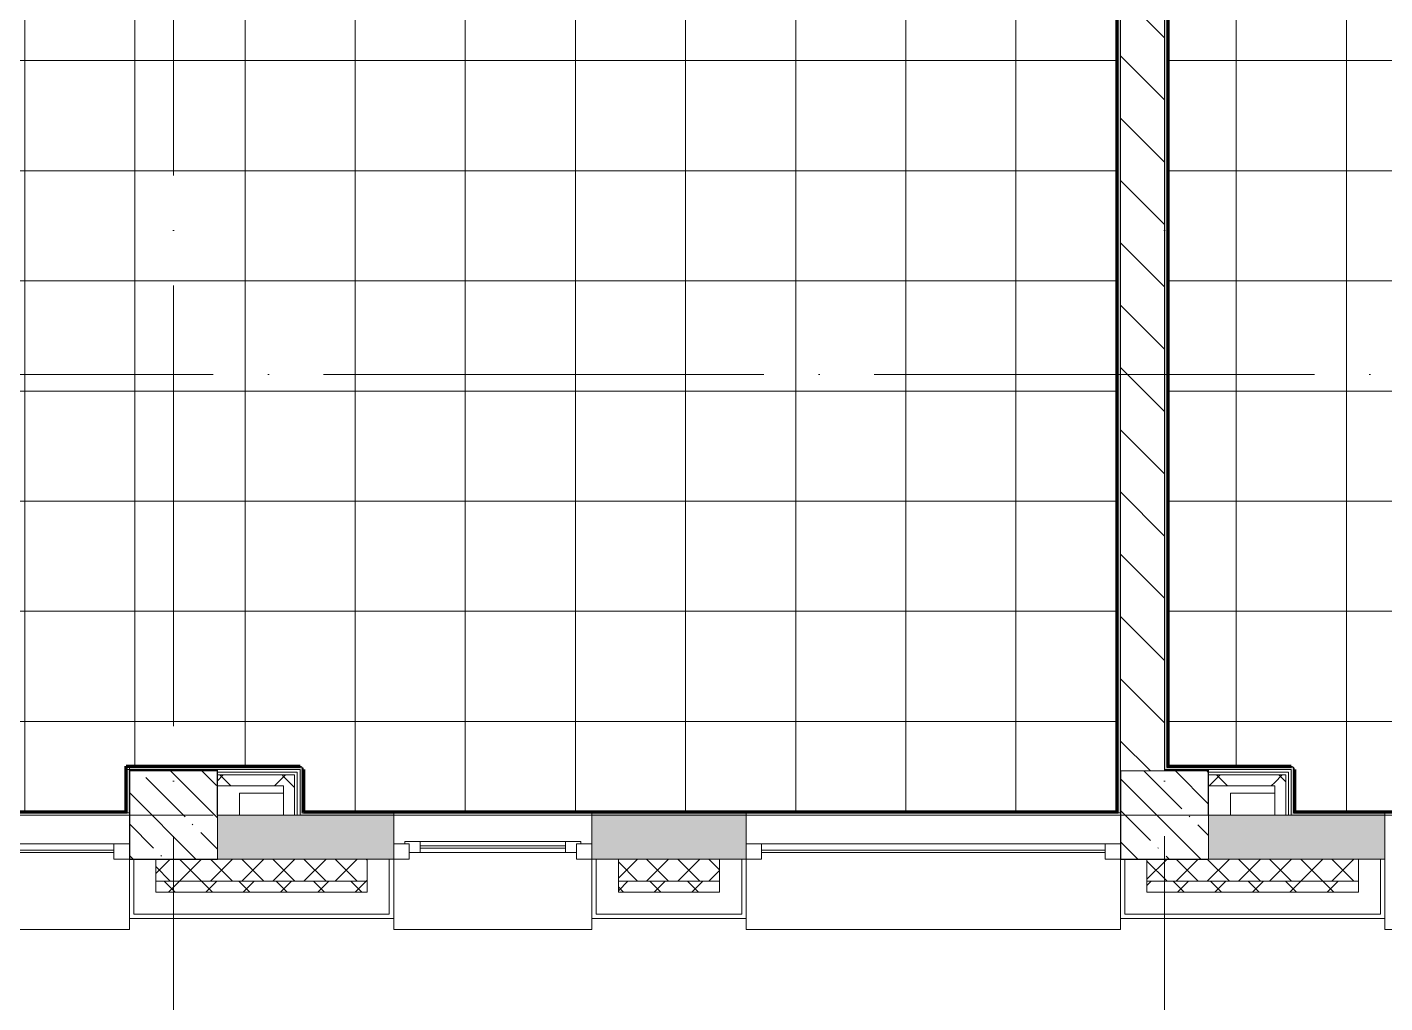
# Model space of a CAD drawing. Header units: millimetres. Extents: x 97 to 215964, y -4577 to 60645.
# Drawn here: x 71384 to 77548, y 42672 to 47102 of the extents above; entities that cross this region are included whole.
import ezdxf

# ---------------------------------------------------------------- set-up
doc = ezdxf.new("R2010")
doc.units = ezdxf.units.MM
doc.linetypes.add('ADSK_Линия сетки', pattern=[2500, 2000, -250, 0, -250])
for name, color, linetype, lineweight in [('A-FLOR-____-OTLN', 192, 'Continuous', 9), ('A-FLOR-____-PATT', 8, 'Continuous', 9), ('A-GLAZ-____-MCUT', 151, 'Continuous', 9), ('A-GLAZ-____-OTLN', 151, 'Continuous', 9), ('A-WALL-____-MCUT', 113, 'Continuous', 9), ('A-WALL-____-PATT', 111, 'Continuous', 9), ('A-WALL-FNSH-MCUT', 113, 'Continuous', 9), ('I-WALL-____-OTLN', 2, 'Continuous', 9), ('S-COLS-____-MCUT', 52, 'Continuous', 9), ('S-COLS-____-OTLN', 52, 'Continuous', 9), ('S-GRID-____-OTLN', 1, 'Continuous', 9)]:
    doc.layers.add(name, color=color, linetype=linetype, lineweight=lineweight)
pattern_1 = [(135, (0, 0), (-142.5612, -142.5612), []), (135, (142.56, 0), (-142.5612, -142.5612), [252.016, -50.403, 3.353, -47.05])]
pattern_2 = [(45, (0, 0), (-141.42136, 141.42136), []), (135, (0, 0), (-141.42136, -141.42136), [])]
pattern_3 = [(270, (81372.87, 47450), (500, 3e-14), []), (0, (81372.87, 47450), (0, 500), [])]

# ---------------------------------------------------------------- blocks, each defined once
blk = doc.blocks.new('Окно_СКБ_2Ст1 - Окно_СКБ_2Ст_3300_ОК1-V17-О_АИ_ПП_8_400_Целиком')
at = {"layer": 'A-GLAZ-____-MCUT', "color": 90}
for p, q in [((-1650, -195), (-1650, -125)), ((-1650, -125), (-1580, -125)), ((-1580, -125), (-1580, -195)), ((750, -195), (750, -125)), ((750, -125), (820, -125)), ((820, -125), (820, -195)), ((1580, -155), (820, -155)), ((820, -155), (820, -195)), ((870, -205), (870, -155)), ((1530, -205), (1530, -155)), ((1580, -195), (1580, -125)), ((1580, -125), (1650, -125)), ((1580, -195), (1580, -155)), ((1650, -125), (1650, -195)), ((-1580, -195), (-1650, -195)), ((820, -195), (750, -195)), ((820, -195), (800, -195)), ((800, -195), (800, -205)), ((800, -205), (1600, -205)), ((1600, -205), (800, -205)), ((1650, -195), (1580, -195)), ((1600, -195), (1580, -195)), ((1600, -205), (1600, -195))]:
    blk.add_line(p, q, dxfattribs=at)
at = {"layer": 'A-GLAZ-____-MCUT', "color": 10, "lineweight": 5}
for p, q in [((750, -155), (-1580, -155)), ((750, -165), (-1580, -165)), ((870, -175), (1530, -175)), ((1530, -185), (870, -185))]:
    blk.add_line(p, q, dxfattribs=at)
at = {"layer": 'A-GLAZ-____-OTLN', "color": 10, "lineweight": 5}
for p, q in [((-1650, -195), (800, -195)), ((1600, -195), (1650, -195))]:
    blk.add_line(p, q, dxfattribs=at)
blk = doc.blocks.new('Окно_СКБ_1Ст1 - 120_Окно_СКБ_1Ст_900_ОК3л-29018700-О_АИ_ПП_8_400_Целиком')
at = {"layer": 'A-GLAZ-____-MCUT', "color": 90}
for p, q in [((-450, -195), (-450, -125)), ((-450, -125), (-380, -125)), ((-380, -125), (-380, -195)), ((380, -155), (-380, -155)), ((-380, -155), (-380, -195)), ((-330, -205), (-330, -155)), ((330, -205), (330, -155)), ((380, -195), (380, -125)), ((380, -125), (450, -125)), ((380, -195), (380, -155)), ((450, -125), (450, -195)), ((-380, -195), (-450, -195)), ((-380, -195), (-400, -195)), ((-400, -195), (-400, -205)), ((-400, -205), (400, -205)), ((400, -205), (-400, -205)), ((450, -195), (380, -195)), ((400, -195), (380, -195)), ((400, -205), (400, -195))]:
    blk.add_line(p, q, dxfattribs=at)
at = {"layer": 'A-GLAZ-____-MCUT', "color": 10, "lineweight": 5}
for p, q in [((-330, -175), (330, -175)), ((330, -185), (-330, -185))]:
    blk.add_line(p, q, dxfattribs=at)
at = {"layer": 'A-GLAZ-____-OTLN', "color": 10, "lineweight": 5}
for p, q in [((-450, -195), (-400, -195)), ((400, -195), (450, -195))]:
    blk.add_line(p, q, dxfattribs=at)
blk = doc.blocks.new('Окно_СКБ_1Ст1 - 120_Окно_СКБ_1Ст_1700_ОК19Л-V19-О_АИ_ПП_8_400_Целиком')
at = {"layer": 'A-GLAZ-____-MCUT', "color": 90}
for p, q in [((-850, -195), (-850, -125)), ((-850, -125), (-780, -125)), ((-780, -125), (-780, -195)), ((780, -195), (780, -125)), ((780, -125), (850, -125)), ((850, -125), (850, -195)), ((-780, -195), (-850, -195)), ((850, -195), (780, -195))]:
    blk.add_line(p, q, dxfattribs=at)
at = {"layer": 'A-GLAZ-____-MCUT', "color": 10, "lineweight": 5}
for p, q in [((780, -155), (-780, -155)), ((780, -165), (-780, -165))]:
    blk.add_line(p, q, dxfattribs=at)
at = {"layer": 'A-GLAZ-____-OTLN', "color": 10, "lineweight": 5}
blk.add_line((-850, -195), (850, -195), dxfattribs=at)
blk = doc.blocks.new('WNW_Отлив1 - Отлив_металлический 2-28598290-О_АИ_ПП_8_400_Целиком')
at = {"layer": 'A-GLAZ-____-OTLN', "color": 10, "lineweight": 5}
for p, q in [((1650, 320), (-1650, 320)), ((-1650, 320), (-1650, 270)), ((1650, 270), (1650, 320))]:
    blk.add_line(p, q, dxfattribs=at)
blk = doc.blocks.new('WNW_Отлив1 - Отлив_металлический 2-28596055-О_АИ_ПП_8_400_Целиком')
at = {"layer": 'A-GLAZ-____-OTLN', "color": 10, "lineweight": 5}
for p, q in [((450, 320), (-450, 320)), ((-450, 320), (-450, 270)), ((450, 270), (450, 320))]:
    blk.add_line(p, q, dxfattribs=at)
blk = doc.blocks.new('WNW_Отлив1 - Отлив_металлический 2-28595994-О_АИ_ПП_8_400_Целиком')
at = {"layer": 'A-GLAZ-____-OTLN', "color": 10, "lineweight": 5}
for p, q in [((850, 320), (-850, 320)), ((-850, 320), (-850, 270)), ((850, 270), (850, 320))]:
    blk.add_line(p, q, dxfattribs=at)
blk = doc.blocks.new('0083_СОШ675_АР_R22_rvt-1-О_АИ_ПП_8_400_Целиком')
at = {"layer": 'A-WALL-____-PATT', "lineweight": 5}
h = blk.add_hatch(dxfattribs=at)
h.set_pattern_fill('FP_10', color=10, style=0, pattern_type=2)
h.set_pattern_definition([(135, (0, 0), (-141.42136, -141.42136), [])])
h.paths.add_polyline_path([(17750, 43725), (17750, 50775), (17550, 50775), (17550, 43725), (17715.3, 43725)])
h = blk.add_hatch(dxfattribs=at)
h.set_pattern_fill('FP_17', color=252, style=0, pattern_type=2)
h.set_pattern_definition(pattern_2)
h.paths.add_polyline_path([(13750, 43657), (13750, 43707), (13450, 43707), (13450, 43657)])
h = blk.add_hatch(dxfattribs=at)
h.set_pattern_fill('FP_17', color=252, style=0, pattern_type=2)
h.set_pattern_definition(pattern_2)
h.paths.add_polyline_path([(13750, 43525), (13800, 43525), (13800, 43707), (13750, 43707), (13750, 43602.8)])
h = blk.add_hatch(dxfattribs=at)
h.set_pattern_fill('FP_17', color=252, style=0, pattern_type=2)
h.set_pattern_definition(pattern_2)
h.paths.add_polyline_path([(18250, 43657), (18250, 43707), (17950, 43707), (17950, 43657)])
h = blk.add_hatch(dxfattribs=at)
h.set_pattern_fill('FP_17', color=252, style=0, pattern_type=2)
h.set_pattern_definition(pattern_2)
h.paths.add_polyline_path([(18250, 43525), (18300, 43525), (18300, 43707), (18250, 43707), (18250, 43602.8)])
h = blk.add_hatch(dxfattribs=at)
h.set_pattern_fill('FP_69', color=10, style=0, pattern_type=2)
h.set_pattern_definition([(50, (0, 0), (364.3679, -31.8783), [38.1, -419.1]), (355, (0, 0), (-70.4859, 382.1133), [30.48, -335.28]), (100.451, (30.36, -2.66), (293.885, 350.2334), [32.38, -356.18]), (46.184, (0, 101.6), (542.1585, -84.0858), [57.15, -628.65]), (96.636, (45.2, 94.6), (474.805, 494.8554), [48.57, -534.27]), (351.184, (0, 101.6), (474.8102, 494.85), [45.72, -502.92]), (21, (50.8, 76.2), (303.2285, -204.5305), [38.1, -419.1]), (326, (50.8, 76.2), (123.6039, 368.376), [30.48, -335.28]), (71.451, (76.07, 59.16), (426.8341, 163.8427), [32.38, -356.18]), (37.5, (0, 0), (6.17665, 169.11015), [16.764, -314.452, 16.764, -323.596, -336.55]), (37.5, (0, 0), (6.17665, 169.11015), [-671.576, 16.764, -319.786]), (7.5, (0, 0), (133.63888, 200.3615), [16.764, -177.292, 16.764, -306.832, -128.27]), (7.5, (0, 0), (133.63888, 200.3615), [-517.652, 16.764, -111.506]), (327.5, (-113.28, 0), (271.18182, -11.45836), [16.764, -110.236, 16.764, -379.476, -525.78]), (327.5, (-113.28, 0), (271.18182, -11.45836), [-523.24, 16.764, -509.016]), (317.5, (-164.08, 0), (296.2585, 50.85285), [16.764, -148.336, 16.764, -246.38, -373.38]), (317.5, (-164.08, 0), (296.2585, 50.85285), [-428.244, 16.764, -356.616])])
h.paths.add_polyline_path([(69050, 43325), (69050, 43525), (67050, 43525), (67050, 43325), (69030, 43325)])
h.paths.add_polyline_path([(64770, 43325), (65350, 43325), (65350, 43525), (64650, 43525), (64650, 43325), (64670, 43325)])
h.paths.add_polyline_path([(62670, 43325), (63350, 43325), (63350, 43525), (62550, 43525), (62550, 43325), (62570, 43325)])
h.paths.add_polyline_path([(58070, 43325), (58850, 43325), (58850, 43525), (58050, 43525), (58050, 43325)])
h.paths.add_polyline_path([(54350, 43325), (54350, 43525), (53550, 43525), (53550, 43325), (54190.3, 43325)])
h.paths.add_polyline_path([(51850, 43325), (51850, 43525), (51150, 43525), (51150, 43325), (51830, 43325)])
h.paths.add_polyline_path([(49850, 43325), (49850, 43525), (49050, 43525), (49050, 43325), (49788.2, 43325)])
h.paths.add_polyline_path([(45350, 43325), (45350, 43525), (44550, 43525), (44550, 43325), (44757.1, 43325)])
h.paths.add_polyline_path([(40355, 43325), (40850, 43325), (40850, 43525), (40050, 43525), (40050, 43325), (40170, 43325)])
h.paths.add_polyline_path([(36630, 43325), (36750, 43325), (36750, 43525), (36350, 43525), (36350, 43325), (36581.7, 43325)])
h.paths.add_polyline_path([(35950, 43325), (35950, 43525), (35550, 43525), (35550, 43325), (35670, 43325)])
h.paths.add_polyline_path([(33850, 43325), (33850, 43525), (33150, 43525), (33150, 43325), (33830, 43325)])
h.paths.add_polyline_path([(32230, 43325), (32250, 43325), (32250, 43525), (31450, 43525), (31450, 43325), (32179.5, 43325)])
h.paths.add_polyline_path([(27630, 43325), (27750, 43325), (27750, 43525), (26950, 43525), (26950, 43325), (27148.5, 43325)])
h.paths.add_polyline_path([(23250, 43325), (23250, 43525), (22450, 43525), (22450, 43325), (23230, 43325)])
h.paths.add_polyline_path([(18730, 43325), (18750, 43325), (18750, 43525), (17950, 43525), (17950, 43325), (18630, 43325)])
h.paths.add_polyline_path([(15730, 43325), (15850, 43325), (15850, 43525), (15150, 43525), (15150, 43325), (15270, 43325)])
h.paths.add_polyline_path([(14130, 43325), (14250, 43325), (14250, 43525), (13450, 43525), (13450, 43325), (13942, 43325)])
h.paths.add_polyline_path([(9750, 43325), (9750, 43525), (8950, 43525), (8950, 43325), (9730, 43325)])
h.paths.add_polyline_path([(5137.7, 43325), (5250, 43325), (5250, 43525), (4450, 43525), (4450, 43325), (5130, 43325)])
h.paths.add_polyline_path([(735.5, 43325), (750, 43325), (750, 43525), (200, 43525), (200, 43325), (730, 43325)])
h = blk.add_hatch(dxfattribs=at)
h.set_pattern_fill('FP_16', color=10, style=0, pattern_type=2)
h.set_pattern_definition([(45, (0, 0), (-70.71068, 70.71068), []), (135, (0, 0), (-70.71068, -70.71068), [])])
h.paths.add_polyline_path([(69030, 43225), (69050, 43225), (69050, 43325), (67170, 43325), (67170, 43225), (68654.6, 43225)])
h.paths.add_polyline_path([(63623.5, 43225), (63630, 43225), (63630, 43325), (62670, 43325), (62670, 43225), (62994.6, 43225)])
h.paths.add_polyline_path([(65230, 43225), (65230, 43325), (64770, 43325), (64770, 43225), (64881.3, 43225)])
h.paths.add_polyline_path([(58592.5, 43225), (59130, 43225), (59130, 43325), (58170, 43325), (58170, 43225)])
h.paths.add_polyline_path([(54630, 43225), (54630, 43325), (53670, 43325), (53670, 43225), (54190.3, 43225)])
h.paths.add_polyline_path([(51270, 43225), (51730, 43225), (51730, 43325), (51270, 43325)])
h.paths.add_polyline_path([(49170, 43225), (50130, 43225), (50130, 43325), (49170, 43325)])
h.paths.add_polyline_path([(44670, 43225), (45630, 43225), (45630, 43325), (44670, 43325)])
h.paths.add_polyline_path([(41130, 43225), (41130, 43325), (40170, 43325), (40170, 43225), (40983.8, 43225)])
h.paths.add_polyline_path([(36581.7, 43225), (36630, 43225), (36630, 43325), (35670, 43325), (35670, 43225), (35952.8, 43225)])
h.paths.add_polyline_path([(33270, 43225), (33730, 43225), (33730, 43325), (33270, 43325)])
h.paths.add_polyline_path([(31550.6, 43225), (32130, 43225), (32130, 43325), (31170, 43325), (31170, 43225)])
h.paths.add_polyline_path([(26670, 43225), (27630, 43225), (27630, 43325), (26670, 43325)])
h.paths.add_polyline_path([(23130, 43225), (23130, 43325), (22170, 43325), (22170, 43225), (22746.3, 43225)])
h.paths.add_polyline_path([(18630, 43225), (18630, 43325), (17670, 43325), (17670, 43225), (18344.2, 43225)])
h.paths.add_polyline_path([(15270, 43225), (15730, 43225), (15730, 43325), (15270, 43325)])
h.paths.add_polyline_path([(14130, 43225), (14130, 43325), (13170, 43325), (13170, 43225), (13942, 43225)])
h.paths.add_polyline_path([(9630, 43225), (9630, 43325), (8670, 43325), (8670, 43225), (9539.8, 43225)])
h.paths.add_polyline_path([(4170, 43225), (5130, 43225), (5130, 43325), (4170, 43325)])
h.paths.add_polyline_path([(106.6, 43225), (630, 43225), (630, 43325), (-300, 43325), (-300, 43225)])
h = blk.add_hatch(dxfattribs=at)
h.set_pattern_fill('FP_9', color=10, style=0, pattern_type=2)
h.set_pattern_definition([(135, (0, 0), (-84.85281, -84.85281), []), (225, (0, 0), (84.85281, -84.85281), [])])
h.paths.add_polyline_path([(69050, 43175), (69050, 43225), (67170, 43225), (67170, 43175), (69030, 43175)])
h.paths.add_polyline_path([(64770, 43175), (65230, 43175), (65230, 43225), (64770, 43225)])
h.paths.add_polyline_path([(63630, 43175), (63630, 43225), (62670, 43225), (62670, 43175), (63623.5, 43175)])
h.paths.add_polyline_path([(59130, 43175), (59130, 43225), (58170, 43225), (58170, 43175), (58592.5, 43175)])
h.paths.add_polyline_path([(53670, 43175), (54630, 43175), (54630, 43225), (53670, 43225)])
h.paths.add_polyline_path([(51270, 43175), (51730, 43175), (51730, 43225), (51270, 43225)])
h.paths.add_polyline_path([(50130, 43175), (50130, 43225), (49170, 43225), (49170, 43175), (49788.2, 43175)])
h.paths.add_polyline_path([(45630, 43175), (45630, 43225), (44670, 43225), (44670, 43175), (45386, 43175)])
h.paths.add_polyline_path([(40170, 43175), (41130, 43175), (41130, 43225), (40170, 43225)])
h.paths.add_polyline_path([(35670, 43175), (36630, 43175), (36630, 43225), (35670, 43225)])
h.paths.add_polyline_path([(33437.3, 43175), (33730, 43175), (33730, 43225), (33270, 43225), (33270, 43175)])
h.paths.add_polyline_path([(31550.6, 43175), (32130, 43175), (32130, 43225), (31170, 43225), (31170, 43175)])
h.paths.add_polyline_path([(27630, 43175), (27630, 43225), (26670, 43225), (26670, 43175), (27148.5, 43175)])
h.paths.add_polyline_path([(22746.3, 43175), (23130, 43175), (23130, 43225), (22170, 43225), (22170, 43175)])
h.paths.add_polyline_path([(18344.2, 43175), (18630, 43175), (18630, 43225), (17670, 43225), (17670, 43175), (17715.3, 43175)])
h.paths.add_polyline_path([(15730, 43175), (15730, 43225), (15270, 43225), (15270, 43175)])
h.paths.add_polyline_path([(13313.1, 43175), (14130, 43175), (14130, 43225), (13170, 43225), (13170, 43175)])
h.paths.add_polyline_path([(9539.8, 43175), (9630, 43175), (9630, 43225), (8670, 43225), (8670, 43175), (8911, 43175)])
h.paths.add_polyline_path([(4170, 43175), (5130, 43175), (5130, 43225), (4170, 43225)])
h.paths.add_polyline_path([(-350, 43175), (630, 43175), (630, 43225), (-350, 43225)])
at = {"layer": 'S-COLS-____-OTLN', "lineweight": 5}
h = blk.add_hatch(dxfattribs=at)
h.set_pattern_fill('FP_8', color=256, style=0, pattern_type=2)
h.set_pattern_definition(pattern_1)
h.paths.add_polyline_path([(13050, 43325), (13450, 43325), (13450, 43725), (13050, 43725)])
h = blk.add_hatch(dxfattribs=at)
h.set_pattern_fill('FP_8', color=256, style=0, pattern_type=2)
h.set_pattern_definition(pattern_1)
h.paths.add_polyline_path([(17550, 43325), (17950, 43325), (17950, 43725), (17550, 43725)])
at = {"layer": 'A-FLOR-____-OTLN', "color": 90}
for p, q in [((13550, 43525), (13550, 43625)), ((13550, 43625), (13750, 43625)), ((18050, 43525), (18050, 43625)), ((18050, 43625), (18250, 43625))]:
    blk.add_line(p, q, dxfattribs=at)
at = {"layer": 'A-WALL-____-MCUT', "color": 50, "lineweight": 13}
for p, q in [((17550, 50775), (17550, 43725)), ((17750, 43725), (17750, 50775)), ((13450, 43707), (13450, 43657)), ((13750, 43707), (13450, 43707)), ((13750, 43707), (13800, 43707)), ((13800, 43525), (13800, 43707)), ((17950, 43707), (17950, 43657)), ((18250, 43707), (17950, 43707)), ((18250, 43707), (18300, 43707)), ((18300, 43525), (18300, 43707)), ((13450, 43657), (13750, 43657)), ((13750, 43657), (13750, 43525)), ((17950, 43657), (18250, 43657)), ((18250, 43657), (18250, 43525)), ((14250, 43525), (13450, 43525)), ((13750, 43525), (13800, 43525)), ((14250, 43325), (14250, 43525)), ((15850, 43525), (15150, 43525)), ((15150, 43525), (15150, 43325)), ((15850, 43325), (15850, 43525)), ((18750, 43525), (17950, 43525)), ((18250, 43525), (18300, 43525)), ((18750, 43325), (18750, 43525)), ((14130, 43325), (13450, 43325)), ((13450, 43325), (14130, 43325)), ((14230, 43325), (14130, 43325)), ((14130, 43325), (14230, 43325)), ((14250, 43325), (14230, 43325)), ((14230, 43325), (14250, 43325)), ((15170, 43325), (15150, 43325)), ((15150, 43325), (15170, 43325)), ((15270, 43325), (15170, 43325)), ((15170, 43325), (15270, 43325)), ((15730, 43325), (15270, 43325)), ((15270, 43325), (15730, 43325)), ((15830, 43325), (15730, 43325)), ((15730, 43325), (15830, 43325)), ((15850, 43325), (15830, 43325)), ((15830, 43325), (15850, 43325)), ((18630, 43325), (17950, 43325)), ((17950, 43325), (18630, 43325)), ((18730, 43325), (18630, 43325)), ((18630, 43325), (18730, 43325)), ((18750, 43325), (18730, 43325)), ((18730, 43325), (18750, 43325))]:
    blk.add_line(p, q, dxfattribs=at)
at = {"layer": 'A-WALL-____-MCUT', "color": 10, "lineweight": 5}
for p, q in [((13750, 43719.5), (13450, 43719.5)), ((13750, 43719.5), (13800, 43719.5)), ((13800, 43719.5), (13812.5, 43719.5)), ((13812.5, 43525), (13812.5, 43719.5)), ((17550, 43725), (17750, 43725)), ((18250, 43719.5), (17950, 43719.5)), ((18250, 43719.5), (18300, 43719.5)), ((18300, 43719.5), (18312.5, 43719.5)), ((18312.5, 43525), (18312.5, 43719.5)), ((13450, 43525), (13450, 43325)), ((17950, 43525), (17950, 43325)), ((13070, 43325), (13070, 43075)), ((13170, 43325), (13170, 43225)), ((14130, 43225), (14130, 43325)), ((14230, 43075), (14230, 43325)), ((15170, 43325), (15170, 43075)), ((15270, 43325), (15270, 43225)), ((15730, 43225), (15730, 43325)), ((15830, 43075), (15830, 43325)), ((17570, 43325), (17570, 43075)), ((17670, 43325), (17670, 43225)), ((18630, 43225), (18630, 43325)), ((18730, 43075), (18730, 43325)), ((13170, 43225), (13170, 43175)), ((13170, 43225), (14130, 43225)), ((14130, 43175), (14130, 43225)), ((15270, 43225), (15270, 43175)), ((15270, 43225), (15730, 43225)), ((15730, 43175), (15730, 43225)), ((17670, 43225), (17670, 43175)), ((17670, 43225), (18630, 43225)), ((18630, 43175), (18630, 43225)), ((13170, 43175), (14130, 43175)), ((15270, 43175), (15730, 43175)), ((17670, 43175), (18630, 43175)), ((13070, 43075), (14230, 43075)), ((15170, 43075), (15830, 43075)), ((17570, 43075), (18730, 43075))]:
    blk.add_line(p, q, dxfattribs=at)
at = {"layer": 'A-WALL-____-MCUT', "color": 90}
for p, q in [((13450, 43325), (13170, 43325)), ((17950, 43325), (17670, 43325))]:
    blk.add_line(p, q, dxfattribs=at)
at = {"layer": 'A-WALL-FNSH-MCUT', "color": 90}
for p, q in [((13750, 43732), (13450, 43732)), ((13450, 43732), (13450, 43719.5)), ((13450, 43719.5), (13450, 43707)), ((13800, 43732), (13750, 43732)), ((13812.5, 43732), (13800, 43732)), ((13825, 43732), (13812.5, 43732)), ((13825, 43525), (13825, 43732)), ((18250, 43732), (17950, 43732)), ((17950, 43732), (17950, 43719.5)), ((17950, 43719.5), (17950, 43707)), ((18300, 43732), (18250, 43732)), ((18312.5, 43732), (18300, 43732)), ((18325, 43732), (18312.5, 43732)), ((18325, 43525), (18325, 43732)), ((13800, 43525), (13812.5, 43525)), ((13812.5, 43525), (13825, 43525)), ((18300, 43525), (18312.5, 43525)), ((18312.5, 43525), (18325, 43525)), ((13070, 43325), (13050, 43325)), ((13050, 43325), (13050, 43055)), ((13170, 43325), (13070, 43325)), ((14250, 43055), (14250, 43325)), ((15150, 43325), (15150, 43055)), ((15850, 43055), (15850, 43325)), ((17570, 43325), (17550, 43325)), ((17550, 43325), (17550, 43055)), ((17670, 43325), (17570, 43325)), ((18750, 43055), (18750, 43325)), ((13050, 43055), (14250, 43055)), ((15150, 43055), (15850, 43055)), ((17550, 43055), (18750, 43055))]:
    blk.add_line(p, q, dxfattribs=at)
at = {"layer": 'I-WALL-____-OTLN', "color": 90}
for p, q in [((9750, 43525), (13050, 43525)), ((14250, 43525), (15150, 43525)), ((15850, 43525), (17550, 43525)), ((18750, 43525), (22040, 43525))]:
    blk.add_line(p, q, dxfattribs=at)
at = {"layer": 'S-COLS-____-MCUT', "color": 130, "lineweight": 25}
for p, q in [((13450, 43725), (13050, 43725)), ((13050, 43725), (13050, 43325)), ((13450, 43525), (13450, 43725)), ((17550, 43725), (17550, 43325)), ((17950, 43725), (17750, 43725)), ((17950, 43525), (17950, 43725)), ((13050, 43325), (13450, 43325)), ((17550, 43325), (17950, 43325))]:
    blk.add_line(p, q, dxfattribs=at)
at = {"layer": 'S-COLS-____-OTLN', "color": 90}
for p, q in [((17750, 43725), (17550, 43725)), ((13450, 43325), (13450, 43525)), ((17950, 43325), (17950, 43525))]:
    blk.add_line(p, q, dxfattribs=at)
at = {"layer": 'A-GLAZ-____-OTLN', "color": 90, "lineweight": 9, "rotation": 180}
for name, p in [('Окно_СКБ_2Ст1 - Окно_СКБ_2Ст_3300_ОК1-V17-О_АИ_ПП_8_400_Целиком', (11400, 43200)), ('Окно_СКБ_1Ст1 - 120_Окно_СКБ_1Ст_900_ОК3л-29018700-О_АИ_ПП_8_400_Целиком', (14700, 43200)), ('Окно_СКБ_1Ст1 - 120_Окно_СКБ_1Ст_1700_ОК19Л-V19-О_АИ_ПП_8_400_Целиком', (16700, 43200)), ('WNW_Отлив1 - Отлив_металлический 2-28598290-О_АИ_ПП_8_400_Целиком', (11400, 43325)), ('WNW_Отлив1 - Отлив_металлический 2-28596055-О_АИ_ПП_8_400_Целиком', (14700, 43325)), ('WNW_Отлив1 - Отлив_металлический 2-28595994-О_АИ_ПП_8_400_Целиком', (16700, 43325)), ('WNW_Отлив1 - Отлив_металлический 2-28598290-О_АИ_ПП_8_400_Целиком', (20400, 43325))]:
    blk.add_blockref(name, p, dxfattribs=at)

msp = doc.modelspace()

# ---------------------------------------------------------------- hatches: boundary and pattern name
at = {"layer": 'A-FLOR-____-PATT'}
h = msp.add_hatch(dxfattribs=at)
h.set_pattern_fill('FP_176', color=256, style=0, pattern_type=2)
h.set_pattern_definition(pattern_3)
h.paths.add_polyline_path([(73947.846798, 43525), (73947.887824, 43525.000586), (73368.77421, 43525)])
h.paths.add_polyline_path([(74527.887824, 43540.000586), (76332.865903, 43540.000586), (76332.865903, 51160), (76047.909746, 51160), (76047.862859, 51374.999414), (73547.909746, 51374.99766), (73547.909746, 51170), (73552.909746, 51170), (73552.909746, 51160), (73547.909746, 51160), (73547.909746, 51155), (73442.887824, 51155), (73442.887824, 51029.976956), (73436.878414, 50972.801241), (73419.112825, 50918.124379), (73390.367498, 50868.336012), (73351.898741, 50825.612129), (73305.387824, 50791.81997), (73252.867498, 50768.436414), (73196.633152, 50756.483435), (73139.142497, 50756.483435), (73082.908151, 50768.436414), (73027.602619, 50793.84354), (72983.876907, 50825.612129), (72945.408151, 50868.336012), (72916.662823, 50918.124379), (72898.897234, 50972.801241), (72892.887824, 51029.976956), (72892.887824, 51155), (72877.887824, 51155), (72877.887824, 50765.999414), (72872.887824, 50765.999414), (72872.887824, 50761), (72867.887824, 50761), (72867.012109, 50756), (72857.887824, 50756), (72857.065903, 50751), (71847.865903, 50751), (71847.84404, 50756), (71837.865903, 50756.133955), (71837.865903, 50766), (71832.865903, 50766), (71832.865903, 50850.000586), (67762.887824, 50850.000586), (67762.887824, 43747.000586), (68122.887825, 43747.000586), (68122.887825, 43742.000586), (68132.887825, 43742.000586), (68132.887825, 43732.000586), (68137.887825, 43731.375586), (68137.887825, 43540.000586), (71832.865903, 43540.000586), (71832.865903, 43747.000586), (72622.887825, 43747.000586), (72623.432589, 43742.000586), (72632.887825, 43742.000586), (72632.887825, 43732.000586), (72637.887825, 43732.000586), (72637.887825, 43540.000586), (73947.887824, 43540.000586)])
h.paths.add_polyline_path([(72247.865903, 43725), (72247.887824, 43725), (72247.865903, 43732), (71847.865903, 43732.000586), (71847.865903, 43725), (72111.014344, 43725)])
h.paths.add_polyline_path([(72111.014344, 50766), (72247.865903, 50766), (72247.804754, 50775), (71847.865903, 50774.800589), (71848.833371, 50766)])
h.paths.add_polyline_path([(73160.816756, 50983.146829), (73158.954398, 50987.029115), (73160.28348, 50984.976956)])
h.paths.add_polyline_path([(73167.887824, 50974.976956), (73173.064205, 50975.65844), (73177.887824, 50977.656448), (73182.02996, 50980.83482), (73185.208332, 50984.976956), (73187.613719, 50992.894917), (73187.887824, 50994.976956), (73186.018753, 51003.020427), (73185.208332, 51004.976956), (73180.891606, 51009.992581), (73177.887824, 51012.297464), (73177.547082, 50992.029115), (73175.818552, 50987.029115), (73174.958892, 50983.146829), (73170.476015, 50980.646829), (73165.299634, 50980.646829), (73160.816756, 50983.146829), (73157.887824, 51000.866753), (73157.887824, 51012.297464), (73153.745689, 51009.119092), (73150.567316, 51004.976956), (73148.569308, 51000.153337), (73148.16193, 50992.894917), (73148.972271, 50988.827736), (73150.567316, 50984.976956), (73153.745689, 50980.83482), (73157.887824, 50977.656448), (73162.711443, 50975.65844)])
h = msp.add_hatch(dxfattribs=at)
h.set_pattern_fill('FP_176', color=256, style=0, pattern_type=2)
h.set_pattern_definition(pattern_3)
h.paths.add_polyline_path([(81637.887825, 43540.000586), (85332.865903, 43540.000586), (85332.865903, 43725), (85337.865903, 43725.000586), (85337.865903, 43735.000586), (85347.865871, 43735.000586), (85348.291451, 43740.000586), (85532.887824, 43740.000586), (85532.887824, 50760.000586), (85347.865903, 50760.000586), (85347.844012, 50765.000586), (85337.865903, 50765.000586), (85337.865903, 50775), (85332.865903, 50775.328787), (85332.865903, 50850.000586), (81262.865903, 50850.000586), (81262.865903, 50766), (81257.865903, 50766), (81257.865903, 50756), (81247.865903, 50756), (81247.865903, 50751), (80247.887824, 50751), (80247.887824, 50756), (80227.887824, 50756.000586), (80227.887824, 51155), (79567.887824, 51155), (79567.887824, 51160), (79347.887824, 51160), (79347.865903, 51374.999414), (76847.887824, 51374.999414), (76847.887824, 51160), (76762.887824, 51160), (76762.887824, 50774.999997), (76757.887824, 50774.999998), (76757.887824, 50765.000586), (76747.887824, 50765.000586), (76747.418512, 50760.000586), (76562.865903, 50760.000586), (76562.865903, 43747.000586), (77122.887825, 43747.000586), (77122.887825, 43742.000586), (77132.887825, 43742.000586), (77132.887825, 43732.000586), (77137.887825, 43732.000586), (77137.887825, 43540.000586), (80832.865903, 43540.000586), (80832.865903, 43732.000586), (80837.865903, 43732.000586), (80837.865903, 43742.000586), (80847.865903, 43742.000586), (80847.865903, 43747.000586), (81622.887825, 43747.000586), (81622.887825, 43742.000586), (81632.887825, 43742.000586), (81632.887825, 43732.000586), (81637.887825, 43732.000586), (81637.887825, 43602.756471)])
h.paths.add_polyline_path([(81247.865903, 43725), (81247.851835, 43732.000586), (80847.865903, 43732.000586), (80847.865903, 43725), (80915.333402, 43725)])
h.paths.add_polyline_path([(76747.887824, 43725), (76747.865903, 43732), (76547.887824, 43732.000586), (76547.887824, 43725), (76747.865903, 43725)])
h.paths.add_polyline_path([(79972.013503, 50736.483435), (79919.142497, 50736.483435), (79862.908151, 50748.436414), (79806.011593, 50774.999488), (79763.876907, 50805.612129), (79725.408151, 50848.336012), (79696.662823, 50898.124379), (79678.897234, 50952.801241), (79672.887824, 51009.976956), (79672.887824, 51154.976956), (80222.887824, 51154.976956), (80222.887824, 51009.976956), (80216.878414, 50952.801241), (80199.112825, 50898.124379), (80170.367498, 50848.336012), (80131.898741, 50805.612129), (80085.387824, 50771.81997), (80032.867498, 50748.436414), (79976.633152, 50736.483435)])
h.paths.add_polyline_path([(80847.887824, 50766), (81247.865903, 50766), (81247.843981, 50774.999414), (80848.46465, 50774.999414), (80847.887824, 50772.999414)])
h.paths.add_polyline_path([(76747.865903, 50775.000586), (76747.887824, 50775.175334), (76747.865903, 50775.003373)])
h.paths.add_polyline_path([(79940.816756, 50963.146829), (79939.22757, 50965.147327), (79939.387824, 50968.050712)])
h.paths.add_polyline_path([(79947.887824, 50954.976956), (79953.064205, 50955.65844), (79957.887824, 50957.656448), (79962.02996, 50960.83482), (79965.208332, 50964.976956), (79967.613719, 50972.894917), (79967.887824, 50974.976956), (79967.206341, 50980.153337), (79965.208332, 50984.976956), (79960.891606, 50989.992581), (79957.887824, 50992.297464), (79957.547082, 50972.029115), (79955.818552, 50967.029115), (79954.958892, 50963.146829), (79950.476015, 50960.646829), (79945.299634, 50960.646829), (79940.816756, 50963.146829), (79937.887824, 50973.859242), (79937.887824, 50992.297464), (79931.467085, 50986.149558), (79930.567316, 50984.976956), (79928.569308, 50980.153337), (79928.16193, 50972.894917), (79928.569308, 50969.800575), (79933.165392, 50961.591077), (79935.867009, 50959.207074), (79939.387824, 50957.035128), (79943.4879, 50955.556217)])
h.paths.add_polyline_path([(79939.22757, 50965.147327), (79938.076582, 50970.323708), (79938.43153, 50970.323708)])
at = {"layer": 'A-WALL-____-PATT'}
for points in [[(76337.865903, 43535.000586), (76347.865903, 43535.000586), (76347.865903, 51175), (76337.865903, 51175), (76337.865903, 44091.271895)], [(76557.865903, 43732.000586), (76557.865903, 50765.000586), (76547.865903, 50765.000586), (76547.865903, 43732.000586)], [(71847.865903, 43535.000586), (71847.865903, 43732.000586), (71837.865903, 43732.000586), (71837.865903, 43535.000586)], [(72622.887825, 43732.000586), (72632.887825, 43732.000586), (72632.887825, 43742.000586), (71847.865903, 43742.000586), (71847.865903, 43732.000586), (72111.014344, 43732.000586)], [(72632.887825, 43525.000586), (72632.887825, 43732.000586), (72622.887825, 43732.000586), (72622.887825, 43525.000586)], [(77122.887825, 43732.000586), (77132.887825, 43732.000586), (77132.887825, 43742.000586), (76557.865903, 43742.000586), (76557.865903, 43732.000586)], [(77132.887825, 43535.000586), (77132.887825, 43732.000586), (77122.887825, 43732.000586), (77122.887825, 43535.000586)], [(77547.865903, 43525.000586), (77547.865903, 43535.000586), (77122.887825, 43535.000586), (77122.887825, 43525.000586), (77142.053806, 43525.000586)]]:
    msp.add_hatch(color=7, dxfattribs=at).paths.add_polyline_path(points)
h = msp.add_hatch(color=7, dxfattribs=at)
h.paths.add_polyline_path([(74647.865903, 43525.000586), (74647.865903, 43535.000586), (73947.887824, 43535.000586), (73947.887824, 43525.000586)])
h.paths.add_polyline_path([(72739.894277, 43525.000586), (73047.887824, 43525.000586), (73047.887824, 43535.000586), (72632.887825, 43535.000586), (72632.887825, 43525.000586)])

# ---------------------------------------------------------------- linework, layer by layer
at = {"layer": 'A-WALL-____-MCUT', "color": 7}
for p, q in [((76337.865903, 51175), (76337.865903, 43535.000586)), ((76347.865903, 43535.000586), (76347.865903, 50775)), ((76547.865903, 50775), (76547.865903, 43732.000586)), ((76557.865903, 43742.000586), (76557.865903, 50765.000586)), ((71837.865903, 43732.000586), (72622.887825, 43732.000586)), ((71837.865903, 43732.000586), (71837.865903, 43535.000586)), ((72632.887825, 43742.000586), (71847.865903, 43742.000586)), ((71847.865903, 43535.000586), (71847.865903, 43742.000586)), ((72622.887825, 43732.000586), (72622.887825, 43525.000586)), ((72632.887825, 43535.000586), (72632.887825, 43742.000586)), ((76547.865903, 43732.000586), (77122.887825, 43732.000586)), ((77132.887825, 43742.000586), (76557.865903, 43742.000586)), ((77122.887825, 43732.000586), (77122.887825, 43525.000586)), ((77132.887825, 43535.000586), (77132.887825, 43742.000586)), ((71837.865903, 43535.000586), (71847.865903, 43535.000586)), ((72622.887825, 43525.000586), (73047.887824, 43525.000586)), ((73047.887824, 43535.000586), (72632.887825, 43535.000586)), ((73047.887824, 43525.000586), (73047.887824, 43535.000586)), ((74647.865903, 43535.000586), (73947.887824, 43535.000586)), ((73947.887824, 43535.000586), (73947.887824, 43525.000586)), ((73947.887824, 43525.000586), (74647.865903, 43525.000586)), ((74647.865903, 43525.000586), (74647.865903, 43535.000586)), ((76337.865903, 43535.000586), (76347.865903, 43535.000586)), ((77122.887825, 43525.000586), (77547.865903, 43525.000586)), ((77547.865903, 43535.000586), (77132.887825, 43535.000586)), ((77547.865903, 43525.000586), (77547.865903, 43535.000586))]:
    msp.add_line(p, q, dxfattribs=at)
at = {"layer": 'I-WALL-____-OTLN', "color": 5, "lineweight": 90}
for p, q in [((76332.865903, 43535.000586), (76332.865903, 51165)), ((76562.865903, 50765.000586), (76562.865903, 43742.000586)), ((71832.865903, 43747.000586), (72622.887825, 43747.000586)), ((71832.865903, 43535.000586), (71832.865903, 43747.000586)), ((72622.887825, 43742.000586), (72622.887825, 43747.000586)), ((72637.887825, 43732.000586), (72632.887825, 43732.000586)), ((72637.887825, 43732.000586), (72637.887825, 43540.000586)), ((76557.858783, 43747.000586), (77122.887825, 43747.000586)), ((77122.887825, 43742.000586), (77122.887825, 43747.000586)), ((77137.887825, 43732.000586), (77132.887825, 43732.000586)), ((77137.887825, 43732.000586), (77137.887825, 43534.880098)), ((68132.887825, 43540.000586), (71837.865903, 43540.000586)), ((72637.887825, 43540.000586), (76337.865903, 43540.000586)), ((77132.887825, 43540.000586), (80837.865903, 43540.000586))]:
    msp.add_line(p, q, dxfattribs=at)
at = {"layer": 'I-WALL-____-OTLN'}
for p, q in [((68547.865903, 43535.000586), (71837.865903, 43535.000586)), ((71847.865903, 43525.000586), (68547.887824, 43525.000586)), ((73047.887824, 43535.000586), (73947.887824, 43535.000586)), ((73947.887824, 43525.000586), (73047.887824, 43525.000586)), ((74647.865903, 43535.000586), (76337.865903, 43535.000586)), ((76347.865903, 43525.000586), (74647.887824, 43525.000586)), ((77547.865903, 43535.000586), (80837.865903, 43535.000586))]:
    msp.add_line(p, q, dxfattribs=at)
at = {"layer": 'S-GRID-____-OTLN', "linetype": 'ADSK_Линия сетки'}
for p, q in [((72047.887824, -3572.657751), (72047.887824, 60644.999414)), ((76547.887824, -3572.657751), (76547.887824, 60644.999414)), ((55228.336609, 45525.000586), (215146.441901, 45525.000586)), ((55228.336609, 43525.000586), (215146.441901, 43525.000586))]:
    msp.add_line(p, q, dxfattribs=at)

# ---------------------------------------------------------------- block references
at = {"color": 250, "lineweight": 5}
msp.add_blockref('0083_СОШ675_АР_R22_rvt-1-О_АИ_ПП_8_400_Целиком', (58797.887824, 0), dxfattribs=at)

doc.saveas('drawing.dxf')
